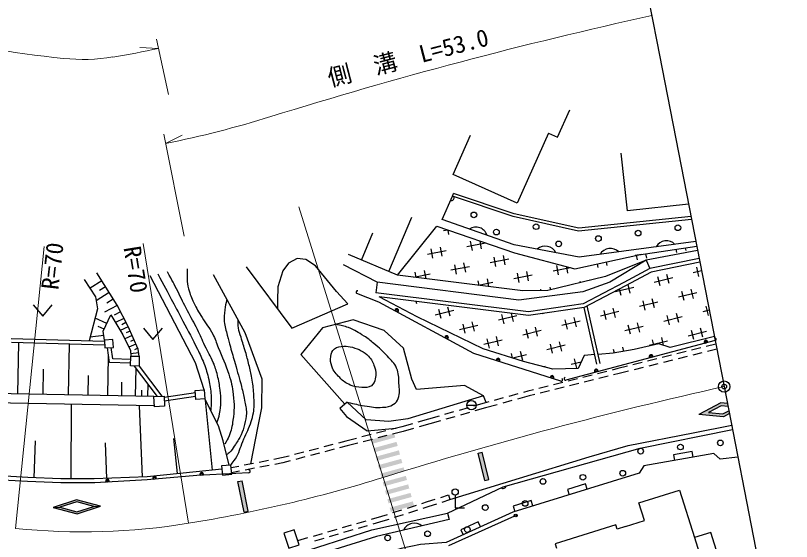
# Model space of a CAD drawing. Units: millimetres at full size, sheet at 1:1000; details may follow other scales. Extents: x 40000 to 680000, y 20000 to 380000.
# Drawn here: x 194160 to 276277, y 261282 to 316952 of the extents above; entities that cross this region are included whole.
import ezdxf
from ezdxf.enums import TextEntityAlignment as Align

# ---------------------------------------------------------------- set-up
doc = ezdxf.new("R2010")
doc.units = ezdxf.units.MM
doc.header["$LTSCALE"] = 1000
doc.header["$PDMODE"] = 32
doc.header["$PDSIZE"] = 500
for name, color, linetype, lineweight in [('M-BGD', 7, 'Continuous', 25), ('M-BMK', 2, 'Continuous', 13), ('M-BMK-OTRS', 5, 'Continuous', 25), ('M-BMK-SRVR', 3, 'Continuous', 25), ('M-STR-HTXT', 7, 'Continuous', 13), ('M-STR-STRC', 7, 'Continuous', 25), ('M旗上げ（主構造物）', 7, 'Continuous', 13)]:
    doc.layers.add(name, color=color, linetype=linetype, lineweight=lineweight)
doc.layers.add('M-OTRS', color=6, linetype='Continuous')
doc.styles.add('ＭＳ ゴシック', font='')
doc.styles.get('ＭＳ ゴシック').set_extended_font_data('MS Gothic')

msp = doc.modelspace()

# ---------------------------------------------------------------- hatches: boundary and pattern name
at = {"layer": 'M-BMK-OTRS'}
msp.add_hatch(color=256, dxfattribs=at).paths.add_polyline_path([(266483, 274730), (269080, 274477), (269716, 274813), (269656, 275120), (269020, 274784), (267507, 274931), (268851, 275641), (269568, 275571), (269508, 275879), (268791, 275948)])
at = {"layer": 'M-STR-STRC'}
for points in [[(231783, 272055), (231902, 271621), (234353, 272293), (234234, 272727)], [(234481, 271827), (232030, 271154), (232149, 270720), (234600, 271393)], [(234728, 270926), (232277, 270254), (232396, 269820), (234847, 270492)], [(243827, 267725), (244264, 267833), (243548, 270745), (243111, 270637)], [(234975, 270026), (232524, 269354), (232643, 268920), (235094, 269592)], [(235222, 269126), (232771, 268454), (232890, 268020), (235341, 268692)], [(218348, 264386), (218789, 264475), (218143, 267707), (217701, 267619)], [(235469, 268225), (233018, 267553), (233137, 267119), (235588, 267791)], [(235715, 267325), (233265, 266653), (233384, 266219), (235834, 266891)], [(235962, 266425), (233512, 265753), (233631, 265319), (236081, 265991)], [(198143, 264882), (198840, 264900), (200634, 265486), (202456, 264991), (203153, 265008), (200629, 265695)], [(233759, 264852), (233878, 264418), (236328, 265090), (236209, 265524)], [(200667, 264195), (203153, 265008), (202456, 264991), (200662, 264404), (198840, 264900), (198143, 264882)]]:
    msp.add_hatch(color=256, dxfattribs=at).paths.add_polyline_path(points)

# ---------------------------------------------------------------- linework, layer by layer
at = {"layer": 'M-BGD'}
for p, q in [((259399, 327719), (262038, 314187)), ((251531, 304075), (252830, 306968)), ((250574, 304504), (247243, 297084)), ((250574, 304504), (251531, 304075)), ((240402, 297839), (240498, 298123)), ((239318, 295356), (240402, 297839)), ((233650, 289845), (236083, 295617)), ((239906, 294244), (239441, 294155)), ((240026, 293758), (239935, 294233)), ((230764, 291062), (231981, 293948)), ((239322, 291464), (239135, 292446)), ((243887, 292844), (241923, 292469)), ((242507, 292072), (242320, 293054)), ((243490, 292259), (243336, 293063)), ((265122, 292069), (265066, 292364)), ((234571, 289457), (229389, 291642)), ((239720, 292048), (237755, 291674)), ((238340, 291276), (238153, 292258)), ((245971, 290573), (245784, 291555)), ((260388, 291674), (259747, 291552)), ((259972, 291086), (259878, 291581)), ((260955, 291273), (260865, 291744)), ((264140, 291881), (264076, 292218)), ((241804, 289778), (241616, 290760)), ((246369, 291158), (244404, 290783)), ((244989, 290386), (244801, 291368)), ((249156, 291181), (249145, 291240)), ((256787, 290478), (256711, 290878)), ((260911, 291054), (261281, 290162)), ((237618, 289079), (237449, 289964)), ((242201, 290362), (240237, 289988)), ((240821, 289590), (240634, 290572)), ((252907, 290246), (251053, 289892)), ((251638, 289495), (251450, 290477)), ((252620, 289682), (252491, 290356)), ((255805, 290290), (255734, 290661)), ((266770, 289922), (265883, 289706)), ((266487, 289338), (266251, 290310)), ((238034, 289567), (236319, 289240)), ((236575, 289208), (236467, 289777)), ((244254, 288254), (244098, 289074)), ((248850, 289472), (246885, 289097)), ((247470, 288699), (247283, 289682)), ((248453, 288887), (248265, 289869)), ((263704, 289175), (261761, 288702)), ((262365, 288335), (262128, 289306)), ((263337, 288571), (263100, 289543)), ((203285, 288864), (202044, 288079)), ((203677, 288243), (203057, 287851)), ((232421, 288712), (232284, 287616)), ((243211, 288384), (243115, 288886)), ((244683, 288676), (243173, 288388)), ((253949, 288698), (253932, 288791)), ((254922, 288936), (254914, 288979)), ((259214, 287568), (258993, 288476)), ((204070, 287623), (202699, 286756)), ((249794, 287839), (249764, 287996)), ((250796, 287925), (250746, 288183)), ((259582, 288172), (257639, 287699)), ((258243, 287331), (258081, 287995)), ((266267, 287616), (264324, 287143)), ((264928, 286775), (264691, 287747)), ((265899, 287012), (265663, 287984)), ((204503, 286937), (203818, 286504)), ((236628, 286436), (236570, 286676)), ((262145, 286613), (260201, 286140)), ((260805, 285772), (260569, 286744)), ((261777, 286009), (261541, 286980)), ((196038, 286346), (197038, 285146)), ((197038, 285146), (198038, 286346)), ((204933, 286250), (203579, 285560)), ((239191, 284877), (238954, 285849)), ((240162, 285113), (239926, 286085)), ((255687, 280042), (254347, 286044)), ((256029, 280118), (254668, 286212)), ((257655, 285005), (257418, 285977)), ((267491, 285216), (267254, 286188)), ((205278, 285572), (204601, 285228)), ((240530, 285718), (238587, 285244)), ((247215, 285162), (245272, 284689)), ((245876, 284321), (245639, 285293)), ((246847, 284558), (246639, 285415)), ((249998, 285324), (249977, 285411)), ((253533, 284002), (253296, 284973)), ((258022, 285609), (256079, 285136)), ((256683, 284769), (256447, 285740)), ((264708, 285053), (262764, 284580)), ((263368, 284213), (263132, 285184)), ((264340, 284449), (264103, 285421)), ((267583, 285753), (266887, 285584)), ((203821, 284358), (202585, 284927)), ((205623, 284895), (204739, 284445)), ((205850, 284450), (205408, 284225)), ((243093, 284158), (241150, 283685)), ((241754, 283318), (241517, 284289)), ((242725, 283554), (242489, 284526)), ((253900, 284606), (251957, 284133)), ((252561, 283765), (252324, 284737)), ((259246, 283209), (259010, 284181)), ((260218, 283446), (259981, 284417)), ((203537, 283740), (202918, 284024)), ((206075, 284004), (205239, 283624)), ((206282, 283548), (205864, 283358)), ((207699, 283843), (208699, 282643)), ((208699, 282643), (209699, 283843)), ((249778, 283602), (247835, 283129)), ((248439, 282762), (248202, 283733)), ((249410, 282998), (249174, 283970)), ((260585, 284050), (258642, 283577)), ((267270, 283494), (265327, 283021)), ((265931, 282653), (265695, 283625)), ((266903, 282890), (266666, 283861)), ((203577, 282462), (193710, 282742)), ((203505, 283083), (202055, 282893)), ((206489, 283093), (205725, 282746)), ((206696, 282638), (206314, 282464)), ((245656, 282599), (243712, 282126)), ((244316, 281758), (244080, 282730)), ((245288, 281995), (245052, 282966)), ((263148, 282490), (261205, 282017)), ((261707, 282067), (261572, 282621)), ((262745, 282033), (262544, 282858)), ((203604, 282061), (193719, 282342)), ((194399, 276895), (194500, 282320)), ((199772, 276794), (199872, 282167)), ((206903, 282183), (206163, 281847)), ((207109, 281728), (206740, 281560)), ((252341, 282043), (250398, 281570)), ((251002, 281202), (250765, 282174)), ((251973, 281439), (251737, 282410)), ((258531, 281405), (258422, 281854)), ((266682, 281762), (265712, 281521)), ((268283, 282161), (267264, 281907)), ((203933, 276717), (204011, 280878)), ((207204, 281240), (206342, 281126)), ((246759, 280691), (246643, 281170)), ((248218, 281039), (246772, 280687)), ((247851, 280435), (247614, 281407)), ((257545, 281227), (257450, 281618)), ((263577, 280989), (262607, 280747)), ((265130, 281376), (264159, 281134)), ((265242, 280868), (264272, 280626)), ((266795, 281254), (265825, 281013)), ((268383, 281650), (267377, 281399)), ((254009, 280266), (252960, 280010)), ((253564, 279643), (253328, 280614)), ((260472, 280215), (259501, 279974)), ((262024, 280602), (261054, 280360)), ((262137, 280094), (261167, 279853)), ((263690, 280481), (262719, 280239)), ((197086, 276844), (197136, 279531)), ((206727, 279854), (209160, 276644)), ((206868, 276662), (206922, 279596)), ((207234, 279847), (209644, 276668)), ((250203, 279743), (250177, 279847)), ((256734, 279284), (255763, 279041)), ((257900, 279575), (257316, 279429)), ((258919, 279829), (257900, 279575)), ((259032, 279321), (258026, 279070)), ((260585, 279708), (259614, 279466)), ((201853, 276756), (201891, 278836)), ((253629, 278508), (252659, 278266)), ((255181, 278896), (254211, 278653)), ((255310, 278392), (254340, 278150)), ((256863, 278780), (255893, 278537)), ((258026, 279070), (257445, 278925)), ((205400, 276689), (205428, 278156)), ((208160, 276638), (208185, 277931)), ((250524, 277732), (249554, 277490)), ((252077, 278120), (251106, 277878)), ((252206, 277617), (251236, 277374)), ((253758, 278004), (252788, 277762)), ((207514, 276650), (207526, 277296)), ((213193, 277010), (209885, 276519)), ((247323, 276904), (246360, 276637)), ((248387, 277199), (247902, 277064)), ((248972, 277345), (248387, 277199)), ((249101, 276841), (248520, 276696)), ((250654, 277229), (249683, 276986)), ((213220, 276610), (209905, 276118)), ((215008, 268845), (214256, 276250)), ((243754, 275916), (242631, 275594)), ((244239, 276050), (243754, 275916)), ((245781, 276477), (244818, 276210)), ((246689, 276189), (245725, 275922)), ((248520, 276696), (247267, 276349)), ((200060, 267912), (200071, 275789)), ((207601, 268115), (207296, 275654)), ((242054, 275429), (241093, 275154)), ((241914, 275707), (242914, 275707)), ((243895, 275415), (242772, 275094)), ((245147, 275762), (243895, 275415)), ((238978, 274548), (237855, 274226)), ((240516, 274988), (239555, 274713)), ((240657, 274488), (239696, 274213)), ((242196, 274929), (241234, 274653)), ((236154, 273748), (235031, 273432)), ((237855, 274226), (236732, 273910)), ((237997, 273726), (236871, 273409)), ((239119, 274047), (237997, 273726)), ((233338, 272994), (232370, 272744)), ((235031, 273432), (233919, 273144)), ((235167, 272930), (234052, 272641)), ((236293, 273247), (235167, 272930)), ((196123, 268017), (196266, 271952)), ((211305, 268466), (210924, 272169)), ((229128, 271905), (228334, 271697)), ((230240, 272193), (229128, 271905)), ((231789, 272593), (230821, 272343)), ((231922, 272091), (230954, 271840)), ((233471, 272491), (232503, 272241)), ((203831, 267962), (203679, 271732)), ((226207, 271138), (225239, 270885)), ((227754, 271545), (226787, 271291)), ((227878, 271040), (226910, 270786)), ((229259, 271402), (228458, 271192)), ((230373, 271690), (229259, 271402)), ((223111, 270326), (222318, 270118)), ((224659, 270732), (223692, 270478)), ((224783, 270227), (223815, 269973)), ((226330, 270633), (225363, 270379)), ((265765, 270796), (263794, 270456)), ((263794, 270456), (263895, 269865)), ((265866, 270204), (265765, 270796)), ((219348, 269538), (218367, 269347)), ((220919, 269845), (219937, 269653)), ((222318, 270118), (221508, 269960)), ((222434, 269611), (221592, 269446)), ((223235, 269821), (222434, 269611)), ((217778, 269232), (216967, 269074)), ((217863, 268719), (217021, 268555)), ((219433, 269025), (218452, 268834)), ((221004, 269332), (220022, 269140)), ((254477, 267378), (252566, 266791)), ((254654, 266805), (254477, 267378)), ((239155, 265948), (239970, 266212)), ((239970, 266212), (240130, 265718)), ((240685, 266175), (240685, 264842)), ((252566, 266791), (252742, 266217)), ((260127, 265375), (264429, 266719)), ((264429, 266719), (266000, 261694)), ((237155, 265304), (237770, 265499)), ((237770, 265499), (238584, 265763)), ((237929, 265003), (238744, 265268)), ((239315, 265453), (240130, 265718)), ((248742, 265616), (246830, 265028)), ((248918, 265042), (248742, 265616)), ((234105, 264336), (235058, 264638)), ((235630, 264820), (236583, 265122)), ((235785, 264323), (236738, 264626)), ((237310, 264807), (237929, 265003)), ((240685, 264842), (241685, 264842)), ((246830, 265028), (247007, 264455)), ((231833, 263645), (232918, 263960)), ((232918, 263960), (233533, 264155)), ((233069, 263462), (233688, 263658)), ((234260, 263840), (235213, 264142)), ((228760, 262753), (229720, 263031)), ((230297, 263199), (231257, 263477)), ((230455, 262703), (231416, 262982)), ((231992, 263149), (233069, 263462)), ((243109, 263364), (241290, 262532)), ((243359, 262819), (243109, 263364)), ((258698, 262854), (257823, 262581)), ((225687, 261861), (226647, 262140)), ((227223, 262307), (228184, 262586)), ((227382, 261811), (228343, 262090)), ((228919, 262257), (229879, 262536)), ((241290, 262532), (241540, 261986)), ((224025, 261379), (225111, 261694)), ((225846, 261366), (226806, 261644))]:
    msp.add_line(p, q, dxfattribs=at)
for points in [[(247243, 297084), (240464, 300127), (242325, 304273)], [(265392, 296989), (258936, 296273), (258260, 302375)], [(265676, 295669), (253759, 294439), (246922, 295960), (240498, 298123)], [(265707, 295371), (253741, 294136), (246841, 295670), (240402, 297839)], [(266163, 293033), (253795, 291360), (246926, 292693), (239318, 295356)], [(260911, 291054), (256586, 289345), (250491, 287850), (247840, 287809), (234571, 289457), (238757, 294639), (246953, 291819), (253344, 290131), (260120, 291635), (266259, 292540)], [(266347, 292091), (260911, 291054), (257059, 288715), (254202, 287714), (247439, 286833), (232421, 288712), (228864, 290564)], [(218575, 290338), (223416, 283864), (229310, 286419), (228112, 287748), (225902, 290471), (224884, 291134), (223957, 291235), (223042, 290742), (222445, 289944), (221936, 288233), (221868, 286793), (221890, 285905)], [(266509, 291237), (261281, 290162), (258541, 288686), (254222, 286430), (248440, 285592), (232284, 287616)], [(266590, 290846), (261419, 289782), (258728, 288333), (254347, 286044), (248444, 285189), (232635, 287168)], [(207249, 280894), (207152, 281635), (206066, 284025), (204912, 286291), (202750, 289709)], [(214129, 277330), (213217, 280181), (208405, 289405)], [(219063, 269483), (219852, 273484), (220212, 275417), (220254, 278465), (218467, 283381), (215111, 289513)], [(201435, 289000), (202630, 287191), (202835, 285891), (201955, 282508)], [(255459, 281063), (254328, 280982), (253715, 279606), (251013, 279536), (247901, 280331), (243644, 281674), (236680, 285057), (232635, 287168)], [(203568, 282607), (203445, 283541), (204239, 285266), (205526, 283153), (206328, 281509), (206350, 280907)], [(243677, 276700), (241676, 277780), (236586, 277382), (236090, 278446), (235202, 281737), (233190, 283613), (229888, 284735), (226653, 283912), (224344, 281079), (229023, 275826)], [(268125, 282974), (263427, 281830), (262236, 282185), (259628, 281603), (257417, 281204), (255812, 281089)], [(206340, 280156), (204106, 280215), (203881, 281788)], [(206345, 280556), (204454, 280606), (204281, 281814)], [(208798, 276626), (191750, 276944), (191730, 276946)], [(208847, 275625), (191693, 275945), (191601, 275954)], [(216775, 269360), (216148, 271919), (215629, 273536), (214192, 276378)], [(243976, 275977), (243677, 276700), (235662, 274269), (233652, 273974), (231257, 274167), (229265, 276039), (228498, 275365), (229176, 274517), (231389, 272985), (234432, 273277)], [(240130, 265718), (254866, 270240), (259009, 271448), (265863, 272795), (269954, 273591)], [(239874, 264267), (245771, 267080), (260256, 271145), (270046, 273123)], [(270615, 270204), (268740, 270010), (268060, 270582), (260652, 269306), (260164, 268498), (246781, 264386), (239747, 261165), (237032, 260974), (234980, 260537), (231337, 259406), (229328, 258684), (225988, 257332), (221741, 256798), (216056, 250237), (212628, 246335)], [(216002, 268946), (213274, 268669), (208075, 268134), (202498, 267908), (198960, 267913), (195463, 268041), (190614, 268320)], [(258698, 262854), (260718, 263485), (260127, 265375)], [(223530, 259044), (223302, 259751), (231871, 262519), (239874, 264267), (240046, 263606)], [(240046, 263606), (232352, 261798), (223530, 259044)], [(257823, 262581), (257679, 263042), (251264, 261037), (251408, 260576)]]:
    msp.add_lwpolyline(points, dxfattribs=at)
for points in [[(203623, 281771), (204512, 281830), (204457, 282665), (203568, 282607)], [(206335, 279860), (206350, 280907), (207249, 280894), (207234, 279847)], [(214192, 276378), (213239, 276315), (213176, 277267), (214129, 277330)], [(209931, 275590), (208852, 275537), (208798, 276626), (209877, 276679)], [(216070, 268292), (217038, 268392), (216936, 269376), (215968, 269276)], [(222552, 262146), (223083, 260575), (224173, 260943), (223642, 262514)], [(266000, 261694), (266777, 259205), (268516, 259748), (267738, 262237)]]:
    msp.add_lwpolyline(points, close=True, dxfattribs=at)
for centre, radius in [((242664, 295849), 300), ((249254, 294600), 300), ((245050, 294031), 300), ((260050, 293919), 300), ((264254, 294487), 300), ((255845, 293350), 300), ((251641, 292782), 300), ((242414, 275707), 500), ((268752, 271717), 300), ((260312, 270841), 300), ((264532, 271279), 300), ((258421, 268512), 300), ((249981, 267636), 300), ((254201, 268074), 300), ((240685, 266509), 333), ((248090, 265307), 300), ((243870, 264869), 300), ((241979, 262540), 300), ((233539, 261665), 300), ((237759, 262103), 300)]:
    msp.add_circle(centre, radius, dxfattribs=at)
for centre, radius, start, end in [((240277, 297667), 300, 255.22394, 24.0082), ((242874, 293317), 1250, 17.57335, 123.83356), ((250218, 291290), 1250, 25.89385, 132.15406), ((263053, 291855), 1250, 44.5711, 150.8313), ((257107, 291051), 1250, 44.5711, 150.8313), ((245761, 267198), 300, 227.1465, 352.8891), ((239650, 264432), 300, 320.39226, 330.63879), ((236371, 261972), 1250, 50.09517, 156.35537)]:
    msp.add_arc(centre, radius, start, end, dxfattribs=at)
for points, knots in [([(212336, 290156), (212312, 289195), (212274, 288827), (212478, 288014), (212627, 287421), (212764, 287101), (213021, 286547), (213317, 285912), (213535, 285581), (213897, 284981), (214317, 284283), (214636, 283943), (215028, 283229), (215316, 282702), (215384, 282362), (215609, 281805), (216052, 280710), (216362, 280119), (216729, 278997), (216997, 278176), (217087, 277692), (217196, 276835), (217331, 275780), (217320, 275166), (217173, 274113), (217082, 273454), (217008, 273077), (216755, 272461), (216609, 272107), (216548, 271970), (216326, 271580)], [0, 0, 0, 0, 1, 1, 1, 2, 2, 2, 3, 3, 3, 4, 4, 4, 5, 5, 5, 6, 6, 6, 7, 7, 7, 8, 8, 8, 9, 9, 9, 10, 10, 10, 10]), ([(209215, 289616), (210515, 287192), (210849, 286578), (211873, 284617), (212483, 283449), (212853, 282808), (213424, 281621), (213698, 281052), (213861, 280737), (214090, 280149), (214346, 279493), (214456, 279110), (214610, 278424), (214754, 277783), (214817, 277417), (214856, 276762), (214892, 276149), (214878, 275916), (214824, 275190)], [0, 0, 0, 0, 1, 1, 1, 2, 2, 2, 3, 3, 3, 4, 4, 4, 5, 5, 5, 6, 6, 6, 6]), ([(215480, 273838), (215631, 274271), (215673, 274414), (215754, 274794), (215859, 275292), (215880, 275581), (215884, 276090), (215889, 276559), (215874, 276823), (215817, 277289), (215742, 277907), (215690, 278255), (215533, 278858), (215390, 279405), (215308, 279714), (215093, 280236), (214799, 280947), (214541, 281302), (214207, 281994), (213884, 282662), (213749, 283058), (213419, 283723), (213026, 284512), (212754, 284927), (212349, 285709), (211937, 286504), (211730, 286961), (211323, 287759), (210910, 288566), (210775, 288822), (210248, 289817)], [0, 0, 0, 0, 1, 1, 1, 2, 2, 2, 3, 3, 3, 4, 4, 4, 5, 5, 5, 6, 6, 6, 7, 7, 7, 8, 8, 8, 9, 9, 9, 10, 10, 10, 10]), ([(216534, 286913), (216398, 286400), (216357, 286236), (216300, 285793), (216237, 285311), (216204, 285034), (216250, 284550), (216304, 283974), (216435, 283666), (216574, 283104), (216692, 282627), (216765, 282361), (216895, 281886), (217085, 281193), (217203, 280807), (217397, 280115), (217665, 279161), (217833, 278630), (218076, 277670), (218217, 277113), (218300, 276801), (218400, 276235), (218495, 275698), (218608, 275398), (218599, 274853), (218592, 274386), (218514, 274126), (218401, 273673), (218291, 273236), (218223, 272990), (218040, 272578), (217853, 272156), (217683, 271952), (217433, 271564), (217248, 271274), (217177, 271083), (216940, 270833), (216800, 270685), (216741, 270628), (216555, 270483)], [0, 0, 0, 0, 1, 1, 1, 2, 2, 2, 3, 3, 3, 4, 4, 4, 5, 5, 5, 6, 6, 6, 7, 7, 7, 8, 8, 8, 9, 9, 9, 10, 10, 10, 11, 11, 11, 12, 12, 12, 13, 13, 13, 13]), ([(216936, 269376), (217182, 269656), (217252, 269766), (217430, 270033), (217866, 270685), (217913, 271157), (218222, 271878), (218536, 272608), (218756, 272999), (219025, 273747), (219151, 274099), (219208, 274302), (219289, 274667), (219359, 274986), (219395, 275167), (219415, 275493), (219448, 276055), (219407, 276372), (219368, 276934), (219322, 277580), (219283, 277943), (219174, 278581), (219080, 279133), (218998, 279437), (218865, 279980), (218734, 280519), (218652, 280819), (218498, 281352), (218321, 281962), (218198, 282297), (218022, 282908), (217912, 283290), (217813, 283497), (217755, 283890), (217706, 284228), (217704, 284364), (217710, 284764)], [0, 0, 0, 0, 1, 1, 1, 2, 2, 2, 3, 3, 3, 4, 4, 4, 5, 5, 5, 6, 6, 6, 7, 7, 7, 8, 8, 8, 9, 9, 9, 10, 10, 10, 11, 11, 11, 12, 12, 12, 12]), ([(229265, 276039), (230116, 275818), (230374, 275752), (231098, 275643), (231839, 275531), (232262, 275426), (233009, 275482), (233479, 275518), (233780, 275546), (234170, 275810), (234424, 275982), (234570, 276126), (234668, 276416), (234871, 277016), (234786, 277404), (234740, 278034), (234694, 278664), (234750, 279056), (234491, 279631), (234235, 280200), (233935, 280434), (233511, 280893), (232995, 281452), (232683, 281748), (232096, 282233), (231699, 282561), (231478, 282751), (231040, 283024), (230422, 283409), (230089, 283670), (229404, 283919), (228892, 284105), (228675, 284159), (228053, 284268)], [0, 0, 0, 0, 1, 1, 1, 2, 2, 2, 3, 3, 3, 4, 4, 4, 5, 5, 5, 6, 6, 6, 7, 7, 7, 8, 8, 8, 9, 9, 9, 10, 10, 10, 11, 11, 11, 11]), ([(227631, 279823), (227829, 279288), (228061, 279027), (228464, 278623), (228843, 278243), (229097, 278047), (229591, 277837), (230043, 277646), (230334, 277601), (230826, 277596), (231219, 277592), (231497, 277542), (231818, 277769), (232090, 277962), (232161, 278189), (232235, 278514), (232343, 278991), (232293, 279295), (232152, 279763), (232005, 280254), (231843, 280520), (231503, 280903), (231260, 281178), (231069, 281284), (230749, 281463), (230411, 281652), (230204, 281735), (229829, 281832), (229470, 281925), (229258, 281978), (228889, 281949), (228490, 281919), (228208, 281929), (227904, 281669), (227637, 281442), (227585, 281201), (227527, 280855), (227460, 280456), (227491, 280203), (227631, 279823)], [0, 0, 0, 0, 1, 1, 1, 2, 2, 2, 3, 3, 3, 4, 4, 4, 5, 5, 5, 6, 6, 6, 7, 7, 7, 8, 8, 8, 9, 9, 9, 10, 10, 10, 11, 11, 11, 12, 12, 12, 13, 13, 13, 13])]:
    msp.add_open_spline(points, degree=3, knots=knots, dxfattribs=at)
at = {"layer": 'M-BMK'}
for centre, radius, start, end in [((366913, -161575), 450000, 102.54663, 107.30354), ((188452, 411270), 150000, 279.21723, 287.30354), ((201267, 332303), 70000, 264.17327, 279.21723)]:
    msp.add_arc(centre, radius, start, end, dxfattribs=at)
at = {"layer": 'M-BMK-OTRS'}
for p, q in [((262038, 314187), (269157, 277679)), ((269157, 277679), (276277, 241170))]:
    msp.add_line(p, q, dxfattribs=at)
at = {"layer": 'M-BMK-SRVR'}
msp.add_circle((269157, 277679), 600, dxfattribs=at)
msp.add_point((269157, 277679), dxfattribs=at)
at = {"layer": 'M-OTRS'}
msp.add_point((269157, 277679), dxfattribs=at)
at = {"layer": 'M-STR-HTXT'}
for p, q in [((233067, 268059), (224144, 296701)), ((197206, 292510), (194160, 262665)), ((207674, 292820), (212479, 263207)), ((241990, 239417), (233067, 268059))]:
    msp.add_line(p, q, dxfattribs=at)
for centre, radius, start, end in [((210403, 421838), 110000, 255.60253, 264.17327), ((201267, 332303), 20000, 264.17327, 279.21723)]:
    msp.add_arc(centre, radius, start, end, dxfattribs=at)
at = {"layer": 'M-STR-STRC'}
for p, q in [((268210, 282538), (252394, 278368)), ((243111, 270637), (243548, 270745)), ((243827, 267725), (243111, 270637)), ((244264, 267833), (243548, 270745)), ((217701, 267619), (218143, 267707)), ((218789, 264475), (218143, 267707)), ((243827, 267725), (244264, 267833)), ((218348, 264386), (217701, 267619)), ((200629, 265695), (198143, 264882)), ((200634, 265486), (198840, 264900)), ((203153, 265008), (200629, 265695)), ((202456, 264991), (200634, 265486)), ((198143, 264882), (198840, 264900)), ((198143, 264882), (200667, 264195)), ((198840, 264900), (200662, 264404)), ((200662, 264404), (202456, 264991)), ((200667, 264195), (203153, 265008)), ((202456, 264991), (203153, 265008)), ((218348, 264386), (218789, 264475)), ((246955, 263977), (239970, 260816))]:
    msp.add_line(p, q, dxfattribs=at)
for points in [[(251865, 278237), (242666, 281184), (232612, 286619), (230279, 287521)], [(269508, 275879), (268791, 275948), (266483, 274730)], [(269568, 275571), (268851, 275641), (267507, 274931), (269020, 274784), (269656, 275120)], [(269716, 274813), (269080, 274477), (266483, 274730)], [(218860, 268549), (213333, 268256), (208085, 267797), (202542, 267503), (198943, 267490), (195442, 267624), (191475, 267853)]]:
    msp.add_lwpolyline(points, dxfattribs=at)
for centre, radius in [((234503, 285725), 100), ((239781, 282871), 100), ((267214, 282392), 100), ((261412, 280862), 100), ((245233, 280480), 112), ((245233, 280480), 100), ((255611, 279333), 100), ((250947, 278649), 112), ((250947, 278649), 100), ((203887, 267687), 100), ((208875, 267979), 100), ((213861, 268396), 100), ((247091, 264039), 150), ((247091, 264039), 120), ((247091, 264039), 100)]:
    msp.add_circle(centre, radius, dxfattribs=at)
for centre, radius, start, end in [((230333, 287661), 150, 68.87964, 248.87964), ((234503, 285725), 188, 294.73151, 188.4713), ((234503, 285725), 150, 283.01103, 200.19178), ((234503, 285725), 112, 241.60143, 241.60138), ((239781, 282871), 188, 294.73151, 188.4713), ((239781, 282871), 150, 283.01103, 200.19178), ((239781, 282871), 112, 241.60143, 241.60138), ((267214, 282392), 188, 337.90007, 231.63987), ((267214, 282392), 150, 326.17959, 243.36035), ((267214, 282392), 112, 284.76999, 284.76995), ((268171, 282683), 150, 284.76997, 104.76997), ((261412, 280862), 188, 337.90007, 231.63987), ((261412, 280862), 150, 326.17959, 243.36035), ((261412, 280862), 112, 284.76999, 284.76995), ((245233, 280480), 188, 305.37092, 199.11071), ((245233, 280480), 150, 293.65044, 210.83119), ((255611, 279333), 188, 337.90007, 231.63987), ((255611, 279333), 150, 326.17959, 243.36035), ((255611, 279333), 112, 284.76999, 284.76995), ((250947, 278649), 188, 305.37092, 199.11071), ((250947, 278649), 150, 293.65044, 210.83119), ((251911, 278380), 150, 252.24082, 72.24082), ((252356, 278514), 150, 104.76997, 284.76997), ((213861, 268396), 188, 326.16884, 219.90863), ((213861, 268396), 150, 314.44836, 231.62911), ((218852, 268699), 150, 273.03873, 93.03873), ((203887, 267687), 188, 326.17105, 219.91085), ((203887, 267687), 150, 314.45057, 231.63133), ((203887, 267687), 112, 273.04097, 273.04094), ((208875, 267979), 188, 328.12227, 221.86207), ((208875, 267979), 150, 316.40179, 233.58255), ((208875, 267979), 112, 274.9922, 274.99215), ((213861, 268396), 112, 273.03875, 273.03871)]:
    msp.add_arc(centre, radius, start, end, dxfattribs=at)
at = {"layer": 'M旗上げ（主構造物）'}
for p, q in [((210332, 308575), (209082, 314444)), ((209290, 313466), (207328, 313559)), ((212007, 293605), (209847, 304391)), ((210044, 303410), (211809, 304273))]:
    msp.add_line(p, q, dxfattribs=at)
for centre, radius, start, end in [((366913, -161575), 490000, 102.42312, 107.30354), ((188452, 411270), 100000, 279.21723, 282.02729), ((188452, 411270), 110000, 281.31982, 287.30354)]:
    msp.add_arc(centre, radius, start, end, dxfattribs=at)

# ---------------------------------------------------------------- texts
at = {"layer": 'M-STR-HTXT', "style": 'ＭＳ ゴシック'}
for rotation, p in [(83.45, (199235, 287793)), (279.217, (205040, 292298))]:
    msp.add_text('R=70', height=1833, rotation=rotation, dxfattribs=at).set_placement(p, align=Align.BOTTOM_LEFT)
at = {"layer": 'M旗上げ（主構造物）', "style": 'ＭＳ ゴシック'}
msp.add_text('側\u3000溝\u3000L=53.0', height=1833, rotation=14.601, dxfattribs=at).set_placement((236070, 311088), align=Align.BOTTOM_CENTER)

doc.saveas('drawing.dxf')
